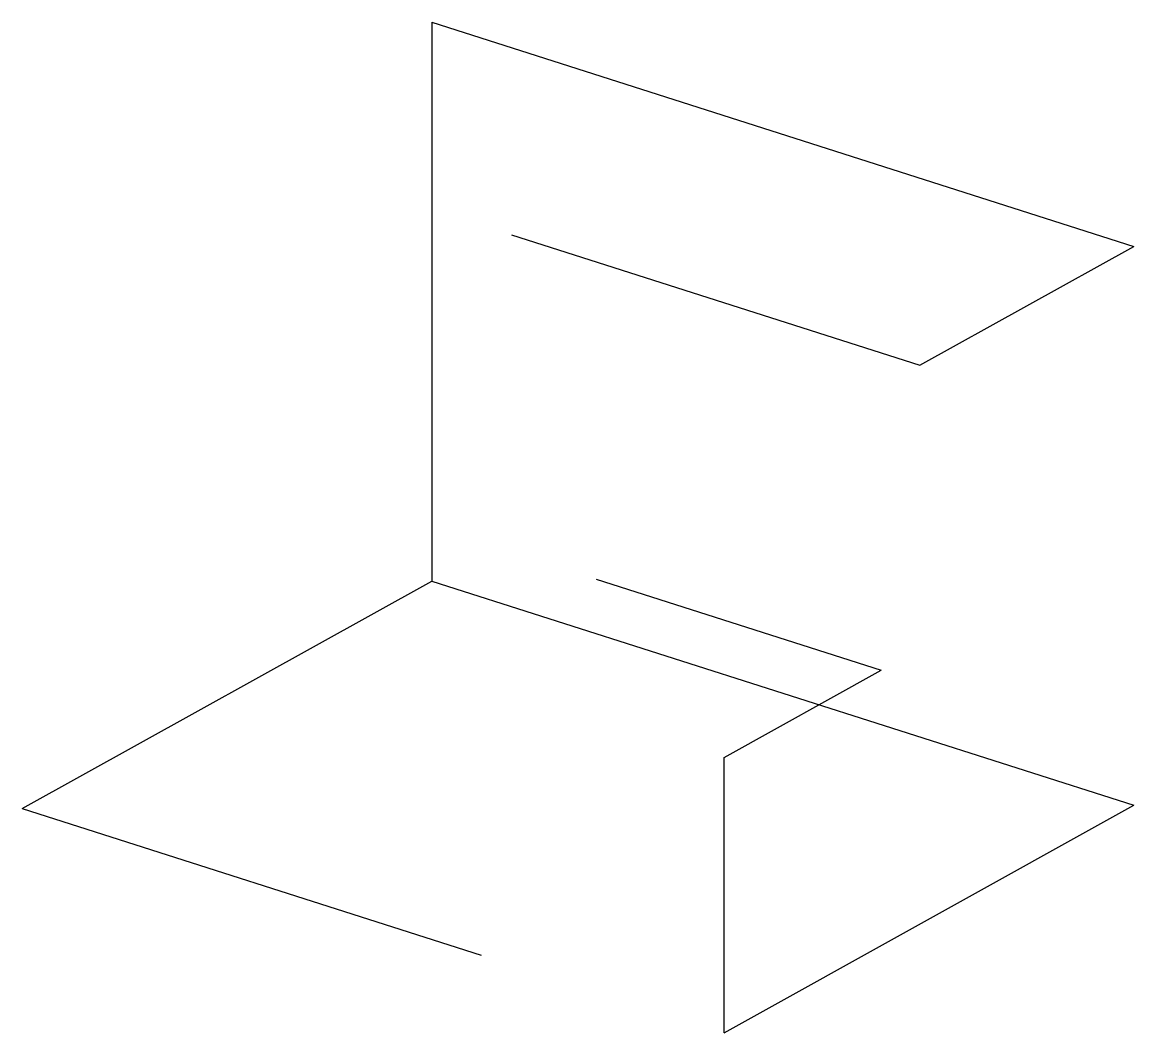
# Model space of a CAD drawing. Extents: x 32 to 218, y 85 to 255.
import ezdxf

# ---------------------------------------------------------------- set-up
doc = ezdxf.new("R2010")
doc.units = 0
doc.header["$MEASUREMENT"] = 0
doc.layers.get('0').update_dxf_attribs({"linetype": 'CONTINUOUS'})

msp = doc.modelspace()

# ---------------------------------------------------------------- linework, layer by layer
at = {"color": 7}
for p, q in [((100.615299, 254.766055), (100.615299, 161.033945)), ((100.615299, 254.766055), (218.408819, 217.16422)), ((113.977869, 219.119163), (182.519037, 197.239575)), ((182.519037, 197.239575), (218.408819, 217.16422)), ((31.902412, 122.887156), (100.615299, 161.033945)), ((100.615299, 161.033945), (218.408819, 123.43211)), ((128.212719, 161.350771), (176.030321, 146.086523)), ((149.695933, 131.466669), (176.030321, 146.086523)), ((149.695933, 85.285321), (149.695933, 131.466669)), ((149.695933, 85.285321), (218.408819, 123.43211)), ((31.902412, 122.887156), (108.917188, 98.302638))]:
    msp.add_line(p, q, dxfattribs=at)

doc.saveas('drawing.dxf')
